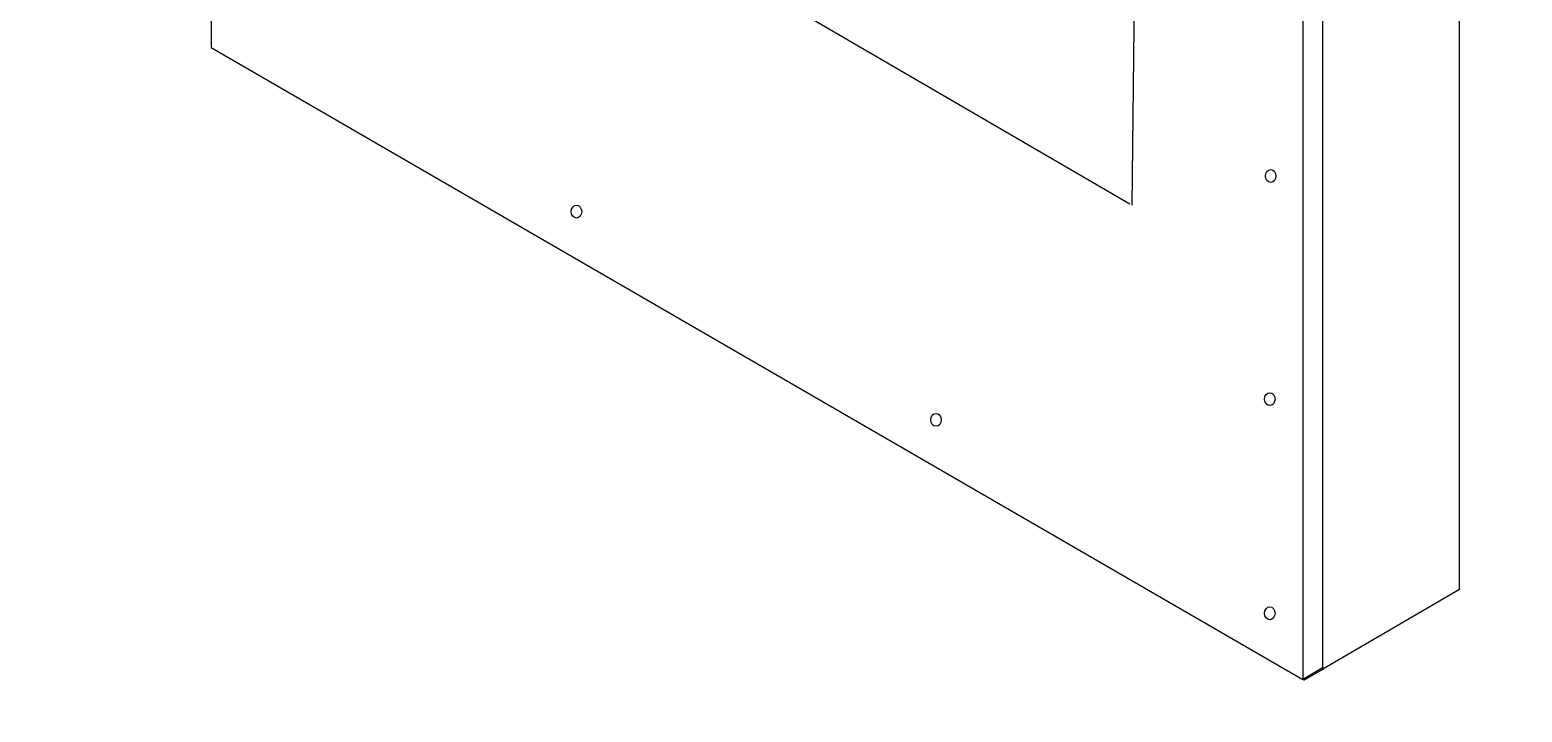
# Model space of a CAD drawing. Extents: x -1337 to 5791, y -3809 to 1769.
# Drawn here: x -808.4 to -440.9, y -3066.5 to -2898.5 of the extents above; entities that cross this region are included whole.
import ezdxf

# ---------------------------------------------------------------- set-up
doc = ezdxf.new("R2010")
doc.units = 0
doc.header["$MEASUREMENT"] = 0
for name, color, linetype, lineweight in [('G-ANNO-TTLB', 7, 'Continuous', 0), ('TYVEK', 7, 'Continuous', 0), ('WALL SCRATCH', 7, 'Continuous', 0)]:
    doc.layers.add(name, color=color, linetype=linetype, lineweight=lineweight)

msp = doc.modelspace()

# ---------------------------------------------------------------- hatches: boundary and pattern name
at = {"layer": 'G-ANNO-TTLB', "true_color": 0xff00ff, "transparency": 33554687}
h = msp.add_hatch(color=6, dxfattribs=at)
edge = h.paths.add_edge_path()
edge.add_spline(control_points=[(1773.02, -3692.6), (1773.02, -3692.6), (-1156.5, -3692.6), (-1156.5, -3692.6), (-1156.5, -3692.6), (-1156.5, -1235.6), (-1156.5, -1235.6), (-1156.5, -1235.6), (1773.02, -1235.6), (1773.02, -1235.6), (1773.02, -1235.6), (1773.02, -3692.6), (1773.02, -3692.6)], knot_values=[0, 0, 0, 0, 1, 1, 1, 2, 2, 2, 3, 3, 3, 4, 4, 4, 4], degree=3, periodic=0)
edge = h.paths.add_edge_path()
edge.add_spline(control_points=[(-1147.5, -1244.6), (-1147.5, -1244.6), (-1147.5, -3683.6), (-1147.5, -3683.6), (-1147.5, -3683.6), (1764.02, -3683.6), (1764.02, -3683.6), (1764.02, -3683.6), (1764.02, -1244.6), (1764.02, -1244.6), (1764.02, -1244.6), (-1147.5, -1244.6), (-1147.5, -1244.6)], knot_values=[0, 0, 0, 0, 1, 1, 1, 2, 2, 2, 3, 3, 3, 4, 4, 4, 4], degree=3, periodic=0)
edge.add_line((-1147.5, -1244.6), (-1147.5, -1244.6))

# ---------------------------------------------------------------- linework, layer by layer
at = {"layer": 'G-ANNO-TTLB'}
for points in [[(1773.02, -3692.6), (1773.02, -3692.6), (-1156.5, -3692.6), (-1156.5, -3692.6), (-1156.5, -3692.6), (-1156.5, -1235.6), (-1156.5, -1235.6), (-1156.5, -1235.6), (1773.02, -1235.6), (1773.02, -1235.6), (1773.02, -1235.6), (1773.02, -3692.6), (1773.02, -3692.6)], [(-1147.5, -1244.6), (-1147.5, -1244.6), (-1147.5, -3683.6), (-1147.5, -3683.6), (-1147.5, -3683.6), (1764.02, -3683.6), (1764.02, -3683.6), (1764.02, -3683.6), (1764.02, -1244.6), (1764.02, -1244.6), (1764.02, -1244.6), (-1147.5, -1244.6), (-1147.5, -1244.6)]]:
    msp.add_open_spline(points, degree=3, knots=[0, 0, 0, 0, 1, 1, 1, 2, 2, 2, 3, 3, 3, 4, 4, 4, 4], dxfattribs=at)
at = {"layer": 'TYVEK', "color": 2, "lineweight": 25, "true_color": 0xffff00}
msp.add_line((-489.92, -3055.98), (-494.72, -3058.76), dxfattribs=at)
at = {"layer": 'WALL SCRATCH', "color": 33, "lineweight": 25, "true_color": 0xcc9966}
for q in [(-456.38, -2612), (-489.99, -3055.93)]:
    msp.add_line((-456.38, -3036.36), q, dxfattribs=at)
at = {"layer": 'WALL SCRATCH', "color": 2, "lineweight": 25, "true_color": 0xffff00}
for p, q in [((-489.99, -3055.93), (-489.99, -2631.57)), ((-763.74, -2779.35), (-763.74, -2902.85)), ((-494.94, -2891.3), (-494.94, -3058.46)), ((-763.74, -2902.85), (-494.94, -3058.46)), ((-490.14, -3055.68), (-494.94, -3058.46))]:
    msp.add_line(p, q, dxfattribs=at)
at = {"layer": 'WALL SCRATCH', "color": 18, "lineweight": 25, "true_color": 0x000000}
for p, q in [((-706.79, -2842.78), (-537.55, -2941.34)), ((-536.23, -2864.24), (-536.99, -2941.71))]:
    msp.add_line(p, q, dxfattribs=at)
at = {"layer": 'WALL SCRATCH', "color": 252, "lineweight": 25, "true_color": 0x848484}
for points in [[(-594.96, -2901.52)], [(-502.23, -2953.66)]]:
    msp.add_lwpolyline(points, dxfattribs=at)
at = {"layer": 'WALL SCRATCH', "color": 18, "lineweight": 25, "true_color": 0x000000}
msp.add_lwpolyline([(-537.55, -2934.51)], dxfattribs=at)
at = {"layer": 'WALL SCRATCH', "color": 252, "lineweight": 25, "true_color": 0x848484}
for centre in [(-502.84, -2934.51), (-673.78, -2943.27), (-503.06, -2989.45), (-585.24, -2994.56), (-503.06, -3042.18)]:
    msp.add_ellipse(centre, major_axis=(0, 1.59), ratio=0.812499, dxfattribs=at)

doc.saveas('drawing.dxf')
